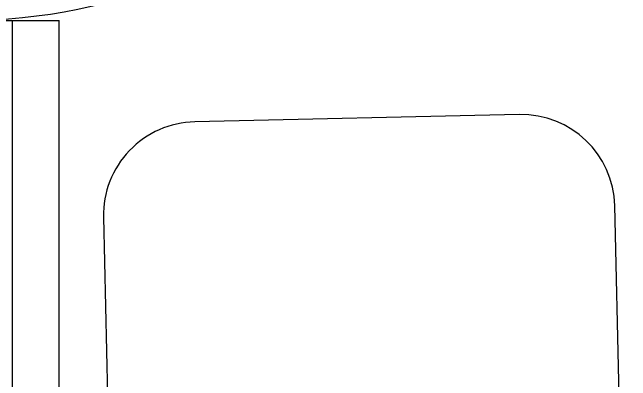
# Model space of a CAD drawing. Header units: millimetres. Extents: x 686.5 to 717.1, y 236.1 to 261.6.
# Drawn here: x 695.1883 to 695.4366, y 237.5682 to 237.7163 of the extents above; entities that cross this region are included whole.
import ezdxf

# ---------------------------------------------------------------- set-up
doc = ezdxf.new("R2010")
doc.units = ezdxf.units.MM
doc.linetypes.add('ACAD_ISO04W100', pattern=[30.5, 24, -3, 0.5, -3])
for name, color, linetype in [('3', 1, 'Continuous'), ('EJE', 4, 'ACAD_ISO04W100'), ('MUE', 2, 'Continuous'), ('MURO1', 3, 'Continuous'), ('PUERTAS', 191, 'Continuous')]:
    doc.layers.add(name, color=color, linetype=linetype)

# ---------------------------------------------------------------- blocks, each defined once
blk = doc.blocks.new('ESCRITORIO1')
at = {"layer": '3', "color": 2}
for p, q in [((0.6172019845829908, 0.4178803852414461), (-0.524468550260714, 0.4467457584240506)), ((0.7501857018391433, -0.2570360960360247), (0.7633627572577382, 0.2641369999166656)), ((-0.5452282183293349, -0.374331495528196), (0.59644231651437, -0.4031968687108041))]:
    blk.add_line(p, q, dxfattribs=at)
for centre, start, end in [((0.6134106782579707, 0.2679283062416822), 358.5516734210436, 88.55167342104355), ((0.600233622839383, -0.2532447897110082), 268.5516734210436, 358.5516734210436)]:
    blk.add_arc(centre, 0.1500000000000004, start, end, dxfattribs=at)

msp = doc.modelspace()

# ---------------------------------------------------------------- linework, layer by layer
at = {"layer": 'EJE'}
msp.add_line((695.1882976686787, 236.9309428013591), (695.1882976686787, 237.7130322770667), dxfattribs=at)
at = {"layer": 'MURO1'}
for p in [(695.1695476686787, 237.7130322770667), (695.2070476686787, 237.0255322770667)]:
    msp.add_line(p, (695.2070476686787, 237.7130322770667), dxfattribs=at)
at = {"layer": 'PUERTAS'}
msp.add_arc((695.1695476686787, 237.9380322770667), 0.2250000000000085, 270, 359.3633671277319, dxfattribs=at)

# ---------------------------------------------------------------- block references
at = {"layer": 'MUE', "xscale": 0.2499999999999861, "yscale": 0.25, "zscale": 0.25, "rotation": 92.72786182602249}
msp.add_blockref('ESCRITORIO1', (695.3365957110569, 237.4847612492043), dxfattribs=at)

doc.saveas('drawing.dxf')
